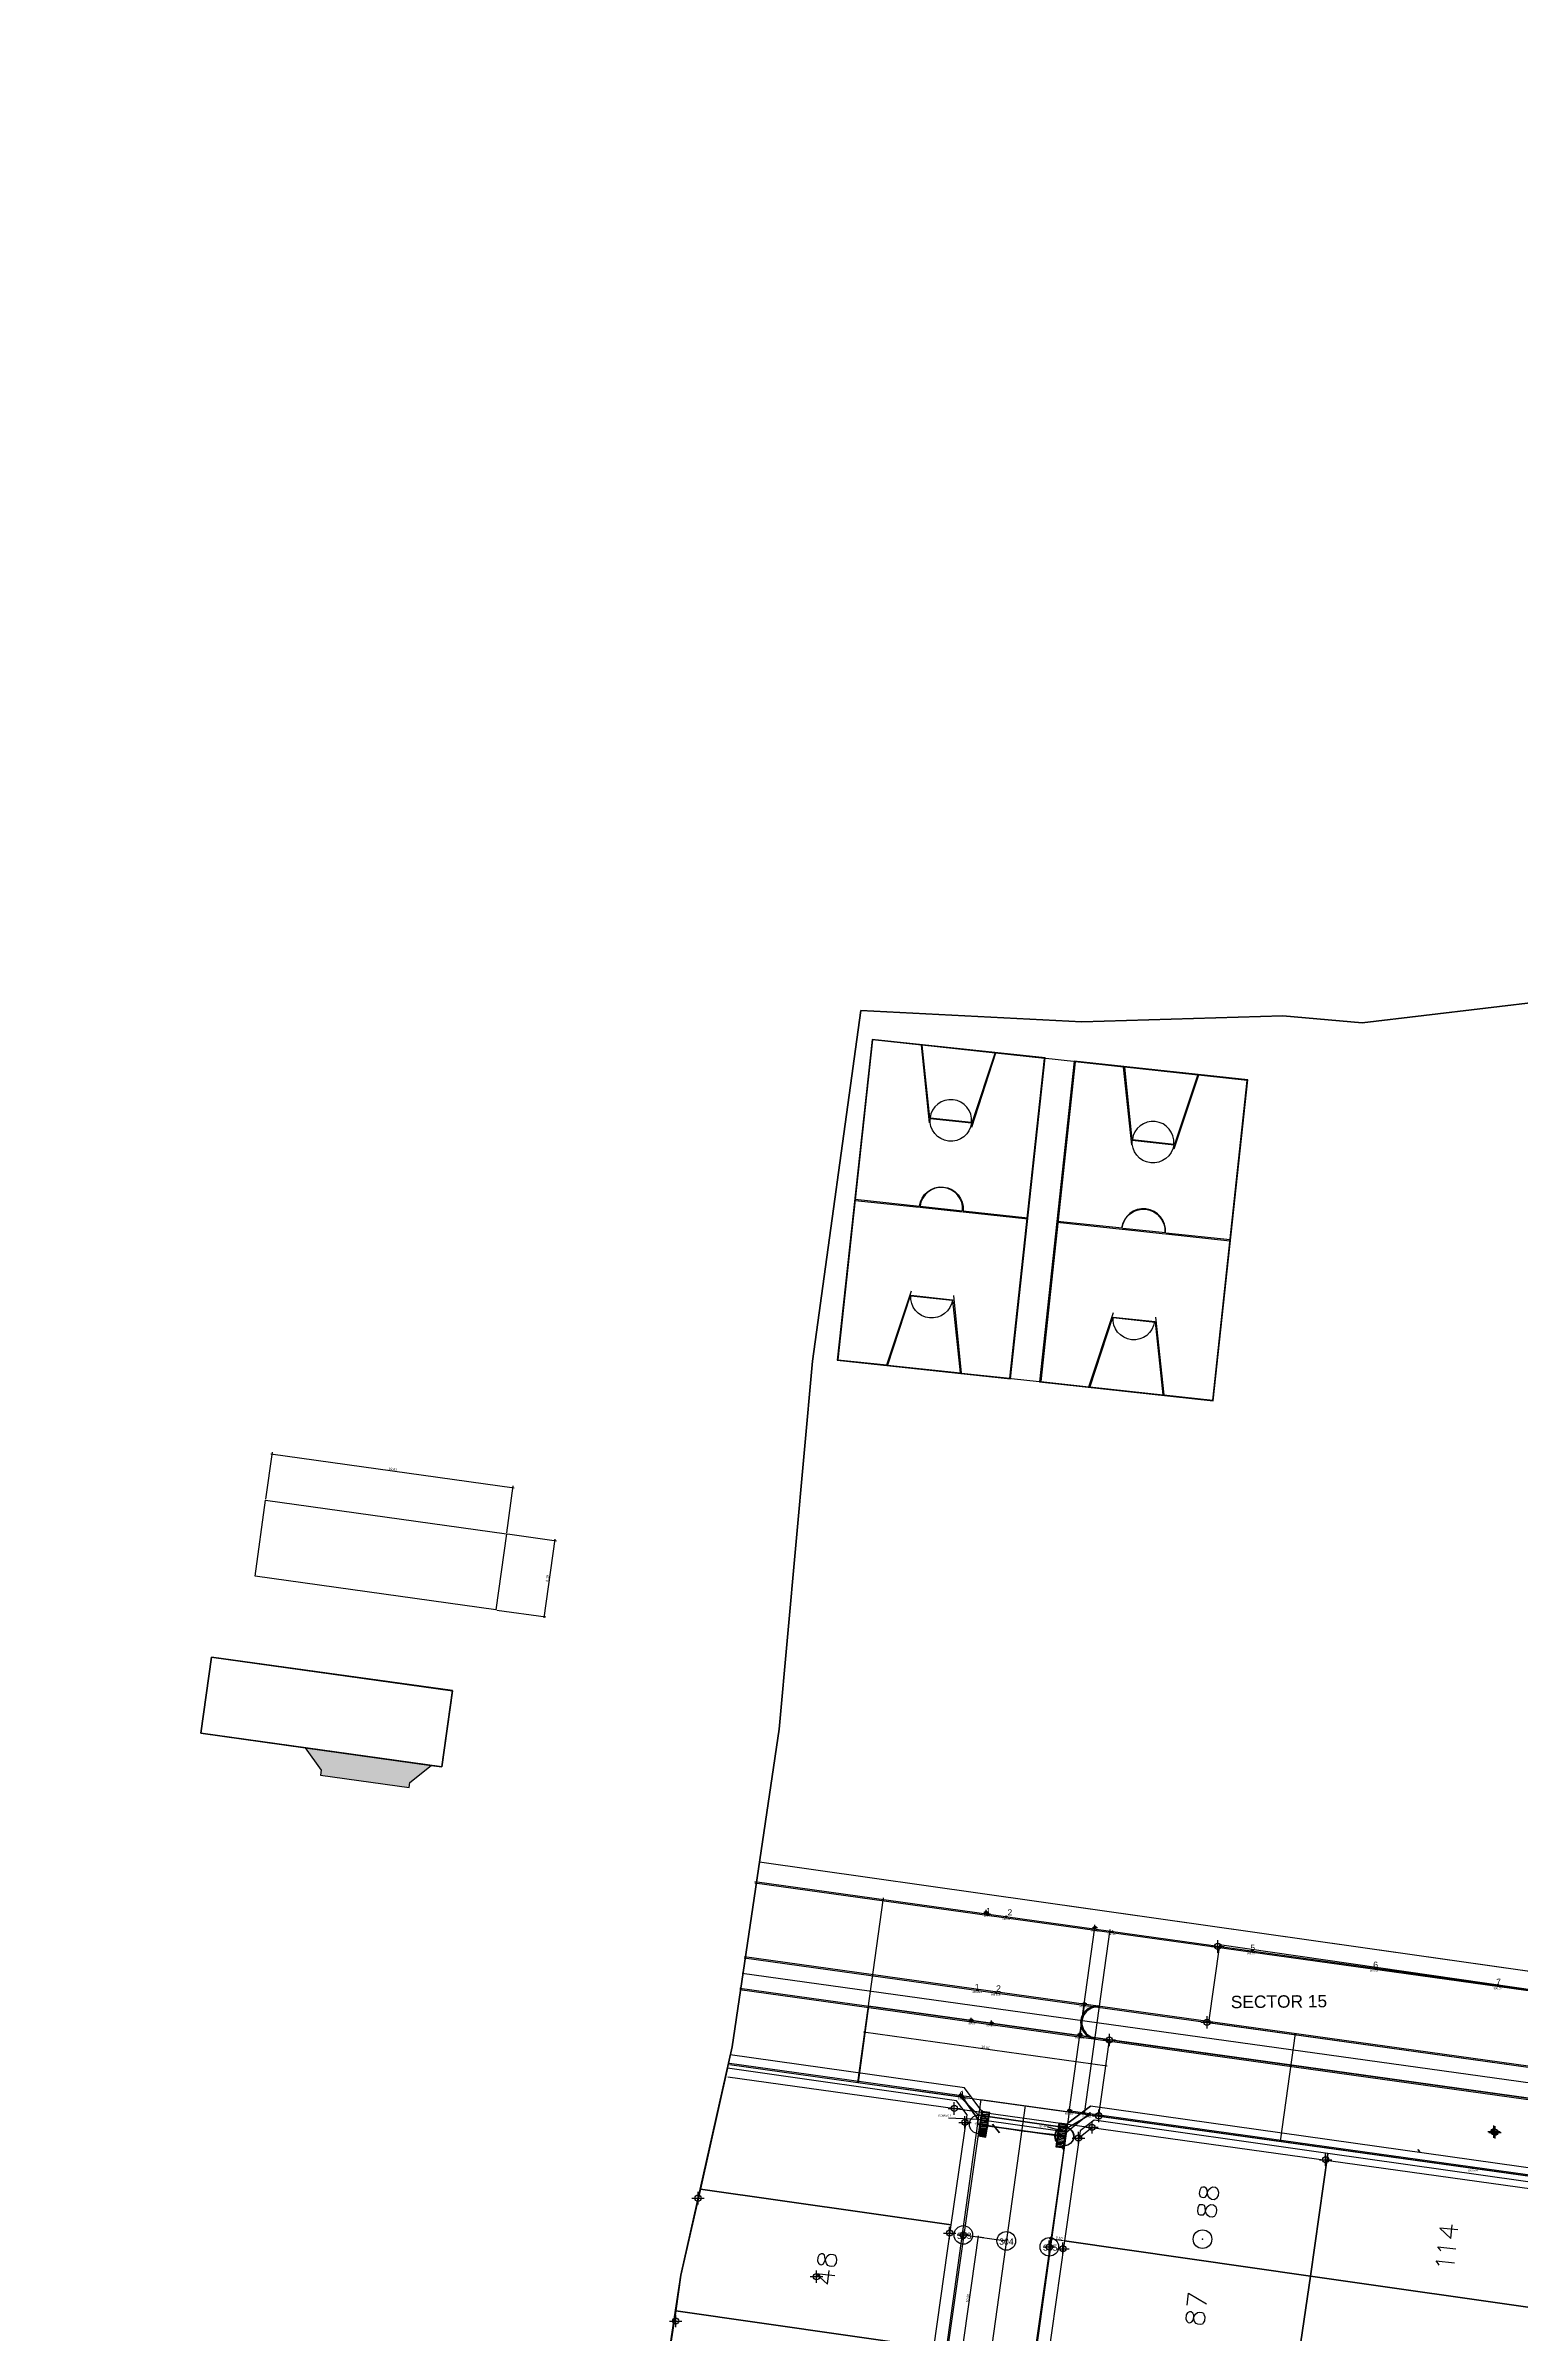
# Model space of a CAD drawing. Header units: metres. Extents: x -977055 to 805873, y -1033982 to 242021.
# Drawn here: x 734.1 to 853, y 1032.7 to 1217.1 of the extents above; entities that cross this region are included whole.
import ezdxf

# ---------------------------------------------------------------- set-up
doc = ezdxf.new("R2010")
doc.units = ezdxf.units.M
doc.header["$PDMODE"] = 32
doc.header["$PDSIZE"] = 1.5
for name, color, linetype in [('12-CONDICIONES EXISTENTES', 2, 'Continuous'), ('C-ROAD-PROF-TEXT', 11, 'Continuous'), ('linea 1', 1, 'Continuous'), ('LOTE 243', 6, 'Continuous'), ('puntos nov 7', 50, 'Continuous'), ('PUNTOS V', 4, 'Continuous'), ('V-NODE', 1, 'Continuous')]:
    doc.layers.add(name, color=color, linetype=linetype)
doc.layers.add('PDF2_area escolar', color=7, linetype='Continuous', true_color=0x989898)
doc.layers.add('PDF_Geometry', color=7, linetype='Continuous', true_color=0x797979)
doc.styles.add('CITY2', font='stylu.ttf', dxfattribs={"height": 0.2})
doc.styles.get("Standard").update_dxf_attribs({"font": 'arial.ttf'})
doc.dimstyles.new('COTAS2', dxfattribs={"dimtxt": 0.02, "dimasz": 0.1, "dimexe": 0.15, "dimexo": 0.08, "dimgap": 0.05, "dimtad": 1, "dimzin": 0, "dimdsep": 46, "dimtxsty": 'CITY2', "dimblk": 'ARCHTICK', "dimcen": 1, "dimdle": 0.1, "dimclrd": 1, "dimclre": 1, "dimclrt": 2, "dimadec": 0, "dimazin": 0, "dimtfac": 1, "dimtofl": 0, "dimtmove": 0, "dimatfit": 3, "dimldrblk": 'ARCHTICK', "dimfxl": 0.18, "dimtolj": 1, "dimtzin": 0, "dimarcsym": 0})

# ---------------------------------------------------------------- blocks, each defined once
blk = doc.blocks.new('*U274')
at = {"color": 0, "linetype": 'ByBlock', "lineweight": -2, "transparency": 16777216}
for p, q in [((-1, 0), (1, 0)), ((0, -1), (0, 1))]:
    blk.add_line(p, q, dxfattribs=at)
blk.add_circle((0, 0), 0.5, dxfattribs=at)
blk = doc.blocks.new('*U286', base_point=(796.232, 1037.37, 998.014))
at = {"layer": 'V-NODE', "color": 50, "lineweight": -2, "xscale": 0.5, "yscale": 0.5, "zscale": 0.5}
blk.add_blockref('*U274', (796.232, 1037.37, 998.014), dxfattribs=at)
blk = doc.blocks.new('*U604', base_point=(817.352, 1048.527, 997.672))
at = {"layer": 'V-NODE', "color": 50, "lineweight": -2, "xscale": 0.5, "yscale": 0.5, "zscale": 0.5}
blk.add_blockref('*U274', (817.352, 1048.527, 997.672), dxfattribs=at)
blk = doc.blocks.new('*U607', base_point=(808.195, 1049.79, 997.581))
at = {"layer": 'V-NODE', "color": 50, "lineweight": -2, "xscale": 0.5, "yscale": 0.5, "zscale": 0.5}
blk.add_blockref('*U274', (808.195, 1049.79, 997.581), dxfattribs=at)
blk = doc.blocks.new('*U610', base_point=(806.965, 1040.877, 997.925))
at = {"layer": 'V-NODE', "color": 50, "lineweight": -2, "xscale": 0.5, "yscale": 0.5, "zscale": 0.5}
blk.add_blockref('*U274', (806.965, 1040.877, 997.925), dxfattribs=at)
blk = doc.blocks.new('*U613', base_point=(816.099, 1039.616, 998.069))
at = {"layer": 'V-NODE', "color": 50, "lineweight": -2, "xscale": 0.5, "yscale": 0.5, "zscale": 0.5}
blk.add_blockref('*U274', (816.099, 1039.616, 998.069), dxfattribs=at)
blk = doc.blocks.new('*U883', base_point=(808.067, 1040.728, 997.38))
at = {"layer": 'V-NODE', "color": 50, "lineweight": -2, "xscale": 0.5, "yscale": 0.5, "zscale": 0.5}
blk.add_blockref('*U274', (808.067, 1040.728, 997.38), dxfattribs=at)
blk = doc.blocks.new('*U886', base_point=(815, 1039.765, 997.38))
at = {"layer": 'V-NODE', "color": 50, "lineweight": -2, "xscale": 0.5, "yscale": 0.5, "zscale": 0.5}
blk.add_blockref('*U274', (815, 1039.765, 997.38), dxfattribs=at)
blk = doc.blocks.new('*U1156', base_point=(837.267, 1046.782, 997.875))
at = {"layer": 'V-NODE', "color": 50, "lineweight": -2, "xscale": 0.5, "yscale": 0.5, "zscale": 0.5}
blk.add_blockref('*U274', (837.267, 1046.782, 997.875), dxfattribs=at)
blk = doc.blocks.new('*U1159', base_point=(818.441, 1049.399, 997.709))
at = {"layer": 'V-NODE', "color": 50, "lineweight": -2, "xscale": 0.5, "yscale": 0.5, "zscale": 0.5}
blk.add_blockref('*U274', (818.441, 1049.399, 997.709), dxfattribs=at)
blk = doc.blocks.new('*U1162', base_point=(807.341, 1050.917, 997.509))
at = {"layer": 'V-NODE', "color": 50, "lineweight": -2, "xscale": 0.5, "yscale": 0.5, "zscale": 0.5}
blk.add_blockref('*U274', (807.341, 1050.917, 997.509), dxfattribs=at)
blk = doc.blocks.new('*U1840', base_point=(784.883, 1033.782, 997.895))
at = {"layer": 'V-NODE', "color": 50, "lineweight": -2, "xscale": 0.5, "yscale": 0.5, "zscale": 0.5}
blk.add_blockref('*U274', (784.883, 1033.782, 997.895), dxfattribs=at)
blk = doc.blocks.new('*U1843', base_point=(786.69, 1043.69, 997.2))
at = {"layer": 'V-NODE', "color": 50, "lineweight": -2, "xscale": 0.5, "yscale": 0.5, "zscale": 0.5}
blk.add_blockref('*U274', (786.69, 1043.69, 997.2), dxfattribs=at)
blk = doc.blocks.new('base')
at = {"layer": 'PDF_Geometry', "lineweight": 25, "extrusion": (-0.000787417, 0.063364, 0.99799), "elevation": 0.03}
for points in [[(-314.36, -197.29), (-299.6, -195.68), (-292.74, -194.19), (-282.66, -192.11), (-274.48, -190.36), (-258.04, -185.15), (-248.03, -180.61), (-240.54, -177.71), (-228.64, -174.04), (-222.73, -172.71), (-217.38, -171.04), (-209.93, -169.25), (-202.16, -164.76), (-196.2, -160.28), (-195.07, -159.82), (-178.09, -157.46), (-154.3, -156.61), (-136.67, -154.61), (-124.44, -153.16), (-118.07, -151.47), (-100.79, -146.65), (-80.95, -140.97), (-73.38, -139.33), (-61.69, -135.82), (-40.5, -131.6), (-37.73, -130.87), (-17.66, -129.44), (1.31, -127.46), (21.09, -124.93), (41.01, -122.83), (47.38, -123.46), (63.59, -123.19), (81.4, -124.31), (85.64, -96.07), (88.7, -66.39), (92.81, -40.78), (97.16, -22.39), (100.6, -1.56), (102.48, 8.32), (109.69, 37.36), (117.53, 76.62), (126.22, 115.64), (131.51, 149.59), (134.68, 173.97), (136.92, 195.59), (139.96, 229.68), (141.56, 250.68), (142.61, 271.37), (143.25, 283.21), (147.07, 312.94), (152.58, 355.63), (153.55, 396.04), (150.87, 418.02), (151.78, 438.64), (150.96, 458.03), (151.78, 438.64), (150.87, 418.02), (153.55, 396.04), (152.58, 355.63), (147.07, 312.94), (143.25, 283.21), (142.61, 271.37), (141.56, 250.68), (139.96, 229.68), (136.92, 195.59), (134.68, 173.97), (131.51, 149.59), (126.22, 115.64), (117.53, 76.62), (109.69, 37.36), (102.48, 8.32), (100.6, -1.56), (97.16, -22.39), (92.81, -40.78), (88.7, -66.39), (85.64, -96.07), (81.4, -124.31), (63.59, -123.19), (47.38, -123.46), (41.01, -122.83), (21.09, -124.93), (1.31, -127.46), (-17.66, -129.44), (-37.73, -130.87), (-40.5, -131.6), (-61.69, -135.82), (-73.38, -139.33), (-80.95, -140.97), (-100.79, -146.65), (-118.07, -151.47), (-124.44, -153.16), (-136.67, -154.61), (-154.3, -156.61), (-178.09, -157.46), (-195.07, -159.82), (-196.2, -160.28), (-202.16, -164.76), (-209.93, -169.25), (-217.38, -171.04), (-222.73, -172.71), (-228.64, -174.04), (-240.54, -177.71), (-248.03, -180.61), (-258.04, -185.15), (-274.48, -190.36), (-282.66, -192.11), (-292.74, -194.19), (-299.6, -195.68), (-314.36, -197.29), (-312.18, -178.45), (-309.15, -157.9), (-306.88, -132.9), (-305.82, -118), (-298.64, -78.8), (-291.06, -45.08), (-282.25, -15.12), (-275.64, 10.47), (-270.32, 33.9), (-263.82, 63.16), (-258.15, 86.41), (-284.42, 123.89)], [(83.59, -96.15), (53.42, -92.52), (50.32, -118.29), (80.52, -121.98), (83.64, -96.11)], [(75.97, -115.17), (76.55, -121.46), (80.48, -121.93), (83.59, -96.15), (79.66, -95.68), (77.6, -101.64)], [(72.53, -115.17), (70.61, -120.74), (76.51, -121.45), (75.96, -115.59)], [(74.21, -101.23), (73.67, -94.95), (69.74, -94.48), (66.63, -120.26), (70.57, -120.73), (72.58, -114.76)], [(59.69, -113.21), (60.28, -119.49), (64.17, -119.96), (67.27, -94.18), (63.39, -93.72), (61.32, -99.68)], [(56.22, -113.21), (54.29, -118.77), (60.19, -119.48), (59.69, -113.63)], [(57.94, -99.27), (57.35, -92.99), (53.42, -92.52), (50.32, -118.29), (54.25, -118.77), (56.31, -112.8)], [(82.04, -108.99), (76.88, -108.37)], [(76.83, -108.37), (73.4, -107.95)], [(90.41, -55.7), (23.54, -45.33), (22.42, -46.17), (14.04, -106.09)], [(73.36, -107.95), (68.15, -107.32)], [(65.77, -107.03), (60.56, -106.41)], [(60.51, -106.4), (57.09, -105.99)], [(57.03, -106.07), (51.86, -105.45)], [(57.04, -105.98), (51.88, -105.36)], [(77.69, -101.24), (79.61, -95.67), (73.72, -94.96), (74.26, -100.82)], [(77.64, -101.23), (74.31, -100.83)], [(61.42, -99.28), (63.3, -93.7), (57.4, -92.99), (57.95, -98.86)], [(61.37, -99.27), (57.99, -98.86)], [(91.68, -47.88), (91.67, -47.88)], [(129.33, 446.99), (130.72, 376.63), (119.72, 267.26), (72.74, -35.35), (74.13, -37.23), (92.98, -40.15)], [(76.72, 35.81), (75.32, 37.65), (36.9, 43.63), (35.02, 42.28), (24.12, -27.82), (25.52, -29.71), (63.98, -35.64), (65.82, -34.28)], [(75.32, 37.65), (76.72, 35.81), (65.82, -34.28), (63.98, -35.64)], [(72.7, -35.25), (73.02, -33.39), (72.48, -33.28), (72.15, -35.19), (72.76, -35.17)], [(72.87, -34.25), (72.31, -34.28)], [(72.88, -34.21), (72.32, -34.23)], [(72.86, -34.3), (72.3, -34.32)], [(72.85, -34.43), (72.29, -34.46)], [(72.85, -34.39), (72.29, -34.41)], [(72.84, -34.53), (72.28, -34.55)], [(72.83, -34.62), (72.27, -34.64)], [(72.83, -34.57), (72.27, -34.6)], [(72.81, -34.71), (72.26, -34.73)], [(72.81, -34.75), (72.25, -34.78)], [(72.79, -34.89), (72.23, -34.92)], [(72.8, -34.85), (72.24, -34.87)], [(72.79, -34.94), (72.23, -34.96)], [(72.77, -35.07), (72.17, -35.09)], [(72.78, -35.03), (72.17, -35.05)], [(72.71, -35.21), (72.47, -35.22)], [(65.92, -34.2), (66.19, -32.33), (66.74, -32.4), (66.47, -34.27)], [(65.93, -34.11), (66.47, -34.22)], [(73.01, -33.48), (72.45, -33.51)], [(73.01, -33.43), (72.46, -33.46)], [(73, -33.57), (72.44, -33.55)], [(72.99, -33.66), (72.38, -33.68)], [(72.99, -33.62), (72.43, -33.64)], [(72.98, -33.75), (72.37, -33.77)], [(72.97, -33.8), (72.37, -33.82)], [(72.91, -33.89), (72.36, -33.87)], [(72.9, -33.98), (72.34, -34)], [(72.91, -33.93), (72.35, -33.96)], [(72.89, -34.07), (72.33, -34.09)], [(72.89, -34.11), (72.33, -34.14)], [(72.88, -33.37), (72.47, -33.37)], [(72.57, -33.29), (72.47, -33.32)], [(66.19, -32.38), (66.73, -32.45)], [(66.17, -32.47), (66.72, -32.58)], [(66.16, -32.61), (66.71, -32.67)], [(66.15, -32.7), (66.7, -32.77)], [(66.14, -32.79), (66.68, -32.86)], [(66.13, -32.88), (66.67, -32.99)], [(66.11, -33.02), (66.66, -33.09)], [(66.05, -33.11), (66.65, -33.18)], [(66.04, -33.2), (66.59, -33.26)], [(66.03, -33.29), (66.57, -33.4)], [(66.01, -33.43), (66.56, -33.49)], [(66, -33.52), (66.55, -33.58)], [(65.99, -33.61), (66.54, -33.67)], [(65.98, -33.7), (66.52, -33.81)], [(65.96, -33.84), (66.51, -33.9)], [(65.95, -33.93), (66.5, -33.99)], [(65.94, -34.02), (66.49, -34.09)], [(34.49, -25.27), (35.95, -25.44), (35.08, -24.6), (34.95, -25.69)], [(36.04, -22.44), (36.11, -22.59), (36.27, -22.79), (34.81, -22.62)], [(35.9, -23.58), (35.97, -23.73), (36.13, -23.94), (34.67, -23.76)], [(84.76, -22.19), (86.26, -22.37), (85.35, -21.52), (85.22, -22.62)], [(56.38, -19.47), (56.27, -20.43), (54.84, -19.56)]]:
    blk.add_lwpolyline(points, dxfattribs=at)
for points in [[(83.64, -96.11), (69.7, -94.43), (66.58, -120.3), (80.52, -121.98)], [(67.37, -94.15), (53.38, -92.46), (50.27, -118.33), (64.25, -120.02)], [(93.2, -39.07), (95.49, -29.33), (75.32, -26.2), (73.93, -35.07), (74.77, -36.2)], [(72.74, -35.3), (73.07, -33.35), (72.44, -33.23), (72.1, -35.23)], [(72.48, -33.28), (73.02, -33.39), (72.7, -35.25), (72.15, -35.19)], [(65.87, -34.24), (66.15, -32.28), (66.79, -32.36), (66.51, -34.32)], [(66.74, -32.4), (66.19, -32.33), (65.92, -34.2), (66.47, -34.27)], [(46.42, -21.7), (44.91, -31.58), (63.71, -34.49), (64.83, -33.65), (66.22, -24.78)], [(26.67, -18.62), (25.31, -27.55), (26.15, -28.67), (44.91, -31.58), (46.42, -21.7)], [(95.49, -29.33), (97.16, -22.39), (97.6, -19.52), (76.84, -16.27), (75.32, -26.2)], [(55.3, -28.47), (55.23, -28.23), (55.1, -28.17), (54.96, -28.15), (54.82, -28.18), (54.71, -28.31), (54.63, -28.58), (54.52, -28.79), (54.36, -28.91), (54.21, -28.99), (53.98, -28.96), (53.86, -28.85), (53.82, -28.8), (53.75, -28.56), (53.79, -28.29), (53.91, -28.07), (53.96, -28.03), (54.11, -27.96), (54.33, -27.98), (54.46, -28.09), (54.58, -28.25), (54.65, -28.44), (54.66, -28.77), (54.73, -28.91), (54.86, -28.98), (55, -28.99), (55.14, -28.96), (55.26, -28.75)], [(55.47, -27.05), (55.4, -26.81), (55.27, -26.75), (55.13, -26.74), (54.99, -26.76), (54.88, -26.89), (54.8, -27.16), (54.69, -27.38), (54.53, -27.5), (54.38, -27.57), (54.16, -27.55), (54.03, -27.44), (53.99, -27.39), (53.93, -27.15), (53.96, -26.87), (54.08, -26.65), (54.13, -26.61), (54.28, -26.54), (54.51, -26.57), (54.63, -26.68), (54.75, -26.83), (54.82, -27.02), (54.83, -27.35), (54.9, -27.5), (55.03, -27.56), (55.17, -27.57), (55.31, -27.55), (55.43, -27.33)], [(86.14, -23.42), (86.07, -23.23), (85.94, -23.12), (85.81, -23.1), (85.66, -23.18), (85.6, -23.31), (85.47, -23.57), (85.35, -23.79), (85.2, -23.91), (85.06, -23.94), (84.87, -23.92), (84.7, -23.85), (84.66, -23.75), (84.6, -23.52), (84.63, -23.24), (84.74, -23.07), (84.8, -22.98), (84.99, -22.96), (85.17, -22.98), (85.3, -23.04), (85.42, -23.2), (85.49, -23.44), (85.55, -23.72), (85.57, -23.86), (85.7, -23.97), (85.84, -23.99), (85.99, -23.91), (86.11, -23.7)], [(47.98, -11.82), (46.42, -21.7), (66.22, -24.78), (67.74, -14.9)], [(28.23, -8.75), (26.67, -18.62), (46.42, -21.7), (47.98, -11.82)], [(97.6, -19.52), (99.25, -9.65), (78.36, -6.39), (76.84, -16.27)], [(56.51, -18.37), (56.44, -18.18), (56.32, -18.07), (56.18, -18.05), (56.03, -18.13), (55.92, -18.25), (55.85, -18.52), (55.73, -18.74), (55.57, -18.86), (55.43, -18.89), (55.2, -18.86), (55.07, -18.8), (55.04, -18.7), (54.97, -18.51), (55, -18.19), (55.12, -18.02), (55.17, -17.93), (55.32, -17.9), (55.55, -17.93), (55.68, -17.99), (55.8, -18.14), (55.86, -18.38), (55.87, -18.66), (55.95, -18.81), (56.08, -18.92), (56.21, -18.94), (56.36, -18.86), (56.47, -18.69)]]:
    blk.add_lwpolyline(points, close=True, dxfattribs=at)
for points in [[(75.92, -115.54), (72.58, -115.13, -0.985257)], [(75.92, -115.58), (72.58, -115.18, 0.985257)], [(76.82, -108.46), (73.39, -108.04, 0.985629)], [(77.64, -101.28), (74.3, -100.87, -0.985257)]]:
    blk.add_lwpolyline(points, format="xyb", close=True, dxfattribs=at)
for points in [[(56.31, -113.17, -0.985257), (59.65, -113.58), (56.27, -113.17)], [(56.31, -113.22, 0.985257), (59.64, -113.62), (56.26, -113.21)], [(82.03, -109.09), (76.87, -108.46, -0.986001), (73.35, -108.04), (68.14, -107.41)], [(65.76, -107.12), (60.55, -106.5, -0.985629), (57.12, -106.09)], [(60.5, -106.49), (57.07, -106.08, 0.986001), (60.59, -106.5)], [(58.03, -98.91, -0.985257), (61.37, -99.32), (57.99, -98.91)]]:
    blk.add_lwpolyline(points, format="xyb", dxfattribs=at)
at = {"layer": 'PDF_Geometry', "color": 2, "lineweight": 40, "extrusion": (-0.000787417, 0.063364, 0.99799), "elevation": 0.03}
for points in [[(72.7, -35.3), (72.73, -35.39)], [(71.33, -33.56), (71.89, -34.27)], [(66.17, -32.15), (66.29, -32.3)], [(37.48, -31.61), (37.64, -31.82)]]:
    blk.add_lwpolyline(points, dxfattribs=at)
blk = doc.blocks.new('_ArchTick')
at = {"color": 0, "linetype": 'ByBlock', "const_width": 0.15}
blk.add_lwpolyline([(-0.5, -0.5), (0.5, 0.5)], dxfattribs=at)
blk = doc.blocks.new('*D3495')
at = {"layer": 'Defpoints', "color": 0, "transparency": 16777216}
for p in [(815.19, 1040.41), (815, 1039.76, 997.58), (815.1, 1039.75, 997.58)]:
    blk.add_point(p, dxfattribs=at)
at = {"layer": 'PUNTOS V', "color": 1, "lineweight": -2, "transparency": 16777216}
for p, q in [((815.09, 1040.43), (814.99, 1040.44)), ((815.19, 1040.41), (816.15, 1040.28))]:
    blk.add_line(p, q, dxfattribs=at)
at = {"layer": 'PUNTOS V', "color": 1, "linetype": 'Continuous', "lineweight": -2, "transparency": 16777216}
for p, q in [((815.01, 1039.84), (815.11, 1040.57)), ((815.11, 1039.83), (815.21, 1040.56))]:
    blk.add_line(p, q, dxfattribs=at)
at = {"layer": 'PUNTOS V', "color": 1, "lineweight": -2, "transparency": 16777216, "xscale": 0.1, "yscale": 0.1, "zscale": 0.1}
for p, rotation in [((815.09, 1040.43), 352.0910911507268), ((815.19, 1040.41), 172.0910911507267)]:
    blk.add_blockref('_ArchTick', p, dxfattribs=dict(at, rotation=rotation))
at = {"layer": 'PUNTOS V', "color": 2, "transparency": 16777216, "insert": (815.79, 1040.48), "char_height": 0.2, "attachment_point": 5, "rotation": 352.0911, "style": 'CITY2'}
blk.add_mtext('\\A1;0.10', dxfattribs=at)
blk = doc.blocks.new('*D3618')
at = {"layer": 'Defpoints', "color": 0, "transparency": 16777216}
for p in [(809.27, 1040.56), (809.8, 1040.49, 997.92), (808.42, 1030.58, 997.92)]:
    blk.add_point(p, dxfattribs=at)
at = {"layer": 'PUNTOS V', "color": 1, "lineweight": -2, "transparency": 16777216}
blk.add_line((807.88, 1030.56), (809.28, 1040.66), dxfattribs=at)
at = {"layer": 'PUNTOS V', "color": 1, "linetype": 'Continuous', "lineweight": -2, "transparency": 16777216}
for p, q in [((809.72, 1040.5), (809.12, 1040.58)), ((808.34, 1030.59), (807.74, 1030.68))]:
    blk.add_line(p, q, dxfattribs=at)
at = {"layer": 'PUNTOS V', "color": 1, "lineweight": -2, "transparency": 16777216, "xscale": 0.1, "yscale": 0.1, "zscale": 0.1}
for p, rotation in [((809.27, 1040.56), 82.0910911507743), ((807.89, 1030.66), 262.0910911507743)]:
    blk.add_blockref('_ArchTick', p, dxfattribs=dict(at, rotation=rotation))
at = {"layer": 'PUNTOS V', "color": 2, "transparency": 16777216, "insert": (808.43, 1035.63), "char_height": 0.2, "attachment_point": 5, "rotation": 82.0911, "style": 'CITY2'}
blk.add_mtext('\\A1;10.00', dxfattribs=at)
blk = doc.blocks.new('*U4553')
at = {"color": 0, "linetype": 'ByBlock', "lineweight": -2, "transparency": 16777216}
for p, q in [((-1, 0), (1, 0)), ((0, -1), (0, 1))]:
    blk.add_line(p, q, dxfattribs=at)
blk.add_circle((0, 0), 0.5, dxfattribs=at)
blk = doc.blocks.new('*U4559', base_point=(816.63, 1050.77, 996.98))
at = {"layer": 'V-NODE', "lineweight": -2, "xscale": 0.2, "yscale": 0.2, "zscale": 0.2}
blk.add_blockref('*U4553', (816.63, 1050.77, 996.98), dxfattribs=at)
blk = doc.blocks.new('*U4565', base_point=(807.865, 1051.991, 996.995))
at = {"layer": 'V-NODE', "lineweight": -2, "xscale": 0.2, "yscale": 0.2, "zscale": 0.2}
blk.add_blockref('*U4553', (807.865, 1051.991, 996.995), dxfattribs=at)
blk = doc.blocks.new('*U4568', base_point=(810.339, 1057.805, 996.856))
at = {"layer": 'V-NODE', "lineweight": -2, "xscale": 0.2, "yscale": 0.2, "zscale": 0.2}
blk.add_blockref('*U4553', (810.339, 1057.805, 996.856), dxfattribs=at)
blk = doc.blocks.new('*U4571', base_point=(808.704, 1058.033, 996.87))
at = {"layer": 'V-NODE', "lineweight": -2, "xscale": 0.2, "yscale": 0.2, "zscale": 0.2}
blk.add_blockref('*U4553', (808.704, 1058.033, 996.87), dxfattribs=at)
blk = doc.blocks.new('*U4574', base_point=(817.47, 1056.812, 996.856))
at = {"layer": 'V-NODE', "lineweight": -2, "xscale": 0.2, "yscale": 0.2, "zscale": 0.2}
blk.add_blockref('*U4553', (817.47, 1056.812, 996.856), dxfattribs=at)
blk = doc.blocks.new('*U4577', base_point=(817.483, 1056.911, 996.856))
at = {"layer": 'V-NODE', "lineweight": -2, "xscale": 0.2, "yscale": 0.2, "zscale": 0.2}
blk.add_blockref('*U4553', (817.483, 1056.911, 996.856), dxfattribs=at)
blk = doc.blocks.new('*U4589', base_point=(809.913, 1066.729, 996.7))
at = {"layer": 'V-NODE', "lineweight": -2, "xscale": 0.2, "yscale": 0.2, "zscale": 0.2}
blk.add_blockref('*U4553', (809.913, 1066.729, 996.7), dxfattribs=at)
blk = doc.blocks.new('*U4592', base_point=(818.678, 1065.508, 996.68))
at = {"layer": 'V-NODE', "lineweight": -2, "xscale": 0.2, "yscale": 0.2, "zscale": 0.2}
blk.add_blockref('*U4553', (818.678, 1065.508, 996.68), dxfattribs=at)
blk = doc.blocks.new('*U4601', base_point=(817.825, 1059.367, 996.806))
at = {"layer": 'V-NODE', "lineweight": -2, "xscale": 0.2, "yscale": 0.2, "zscale": 0.2}
blk.add_blockref('*U4553', (817.825, 1059.367, 996.806), dxfattribs=at)
blk = doc.blocks.new('*U4768')
at = {"color": 0, "linetype": 'ByBlock', "lineweight": -2, "transparency": 16777216}
for p, q in [((-1, 0), (1, 0)), ((0, -1), (0, 1))]:
    blk.add_line(p, q, dxfattribs=at)
blk.add_circle((0, 0), 0.5, dxfattribs=at)
blk = doc.blocks.new('*U4770', base_point=(818.989, 1050.325, 997.271))
at = {"layer": 'V-NODE', "color": 3, "lineweight": -2, "xscale": 0.5, "yscale": 0.5, "zscale": 0.5}
blk.add_blockref('*U4768', (818.989, 1050.325, 997.271), dxfattribs=at)
blk = doc.blocks.new('*U4771', base_point=(850.843, 1049.054, 996.879))
at = {"layer": 'V-NODE', "color": 3, "lineweight": -2, "xscale": 0.5, "yscale": 0.5, "zscale": 0.5}
blk.add_blockref('*U4768', (850.843, 1049.054, 996.879), dxfattribs=at)
blk = doc.blocks.new('*U4773', base_point=(828.582, 1063.97, 996.881))
at = {"layer": 'V-NODE', "color": 3, "lineweight": -2, "xscale": 0.5, "yscale": 0.5, "zscale": 0.5}
blk.add_blockref('*U4768', (828.582, 1063.97, 996.881), dxfattribs=at)
blk = doc.blocks.new('*U4774', base_point=(827.718, 1057.863, 996.93))
at = {"layer": 'V-NODE', "color": 3, "lineweight": -2, "xscale": 0.5, "yscale": 0.5, "zscale": 0.5}
blk.add_blockref('*U4768', (827.718, 1057.863, 996.93), dxfattribs=at)
blk = doc.blocks.new('*U4775', base_point=(819.841, 1056.436, 997.217))
at = {"layer": 'V-NODE', "color": 3, "lineweight": -2, "xscale": 0.5, "yscale": 0.5, "zscale": 0.5}
blk.add_blockref('*U4768', (819.841, 1056.436, 997.217), dxfattribs=at)
blk = doc.blocks.new('*U4776', base_point=(818.988, 1050.321, 997.256))
at = {"layer": 'V-NODE', "color": 3, "lineweight": -2, "xscale": 0.5, "yscale": 0.5, "zscale": 0.5}
blk.add_blockref('*U4768', (818.988, 1050.321, 997.256), dxfattribs=at)
blk = doc.blocks.new('*U4777', base_point=(850.928, 1048.984, 996.868))
at = {"layer": 'V-NODE', "color": 3, "lineweight": -2, "xscale": 0.5, "yscale": 0.5, "zscale": 0.5}
blk.add_blockref('*U4768', (850.928, 1048.984, 996.868), dxfattribs=at)
blk = doc.blocks.new('*D4933')
at = {"color": 1, "lineweight": -2, "transparency": 16777216}
blk.add_line((819.65, 1054.33), (800.03, 1057.06), dxfattribs=at)
at = {"color": 1, "linetype": 'Continuous', "lineweight": -2, "transparency": 16777216}
for p, q in [((800.13, 1057.03), (800.15, 1057.2)), ((819.55, 1054.33), (819.57, 1054.49))]:
    blk.add_line(p, q, dxfattribs=at)
at = {"layer": 'Defpoints', "color": 0, "transparency": 16777216}
for p in [(800.11, 1056.95, 997.2), (800.13, 1057.05), (819.53, 1054.25, 997.25)]:
    blk.add_point(p, dxfattribs=at)
at = {"color": 1, "lineweight": -2, "transparency": 16777216, "xscale": 0.1, "yscale": 0.1, "zscale": 0.1}
for p, rotation in [((800.13, 1057.05), 172.0696829134743), ((819.55, 1054.35), 352.0696829134744)]:
    blk.add_blockref('_ArchTick', p, dxfattribs=dict(at, rotation=rotation))
at = {"color": 2, "transparency": 16777216, "insert": (809.86, 1055.85), "char_height": 0.2, "attachment_point": 5, "rotation": 352.0697, "style": 'CITY2'}
blk.add_mtext('\\A1;19.61', dxfattribs=at)
blk = doc.blocks.new('*D4934')
at = {"color": 1, "linetype": 'Continuous', "lineweight": -2, "transparency": 16777216}
for p, q in [((751.84, 1100.01), (752.37, 1103.79)), ((771.26, 1097.3), (771.79, 1101.08))]:
    blk.add_line(p, q, dxfattribs=at)
at = {"color": 1, "lineweight": -2, "transparency": 16777216}
blk.add_line((752.25, 1103.66), (771.87, 1100.92), dxfattribs=at)
at = {"layer": 'Defpoints', "color": 0, "transparency": 16777216}
for p in [(771.77, 1100.93), (751.83, 1099.94, 1994.84), (771.25, 1097.22, 1994.84)]:
    blk.add_point(p, dxfattribs=at)
at = {"color": 1, "lineweight": -2, "transparency": 16777216, "xscale": 0.1, "yscale": 0.1, "zscale": 0.1}
for p, rotation in [((752.35, 1103.64), 172.0547598265291), ((771.77, 1100.93), 352.0547598265291)]:
    blk.add_blockref('_ArchTick', p, dxfattribs=dict(at, rotation=rotation))
at = {"color": 2, "transparency": 16777216, "insert": (762.08, 1102.44), "char_height": 0.2, "attachment_point": 5, "rotation": 352.0548, "style": 'CITY2'}
blk.add_mtext('\\A1;19.61', dxfattribs=at)
blk = doc.blocks.new('*D4935')
at = {"color": 1, "linetype": 'Continuous', "lineweight": -2, "transparency": 16777216}
for p, q in [((771.33, 1097.21), (775.27, 1096.66)), ((770.47, 1091.08), (774.41, 1090.53))]:
    blk.add_line(p, q, dxfattribs=at)
at = {"color": 1, "lineweight": -2, "transparency": 16777216}
blk.add_line((775.13, 1096.78), (774.25, 1090.45), dxfattribs=at)
at = {"layer": 'Defpoints', "color": 0, "transparency": 16777216}
for p in [(771.25, 1097.22, 1994.84), (770.39, 1091.09, 1994.84), (774.26, 1090.55)]:
    blk.add_point(p, dxfattribs=at)
at = {"color": 1, "lineweight": -2, "transparency": 16777216, "xscale": 0.1, "yscale": 0.1, "zscale": 0.1}
for p, rotation in [((775.12, 1096.68), 82.05475982652912), ((774.26, 1090.55), 262.0547598265291)]:
    blk.add_blockref('_ArchTick', p, dxfattribs=dict(at, rotation=rotation))
at = {"color": 2, "transparency": 16777216, "insert": (774.54, 1093.64), "char_height": 0.2, "attachment_point": 5, "rotation": 82.0548, "style": 'CITY2'}
blk.add_mtext('\\A1;6.19', dxfattribs=at)

msp = doc.modelspace()

# ---------------------------------------------------------------- hatches: boundary and pattern name
h = msp.add_hatch(color=1)
h.dxf.hatch_style = 1
h.paths.add_polyline_path([(755.0215, 1079.97625), (756.31194, 1078.16883), (756.25579, 1077.76462), (763.3873, 1076.77391), (763.45304, 1077.17706), (765.17769, 1078.56148)])

# ---------------------------------------------------------------- linework, layer by layer
at = {"color": 1}
for points, elevation in [([(751.82919, 1099.93508), (771.24948, 1097.22466), (770.39319, 1091.08923), (750.97379, 1093.79437), (751.82919, 1099.93508)], 1994.838), ([(756.25579, 1077.76462), (763.3873, 1076.77391), (763.45304, 1077.17706), (765.17769, 1078.56148), (766.03741, 1078.44172), (766.89441, 1084.58221), (747.47341, 1087.28757), (746.61801, 1081.14686), (755.0215, 1079.97625), (756.31194, 1078.16883), (756.25579, 1077.76462)], 997.419), ([(747.47341, 1087.28757), (766.89371, 1084.57715), (766.03741, 1078.44172), (746.61801, 1081.14686), (747.47341, 1087.28757)], 997.419), ([(755.0215, 1079.97625), (765.17769, 1078.56148)], 997.419), ([(799.56529, 1053.01584), (800.77665, 1061.71188)], 997.203), ([(809.20307, 1049.6336), (816.33458, 1048.64289), (816.40032, 1049.04604), (818.12497, 1050.43046), (818.98469, 1050.3107), (819.84169, 1056.45119), (800.42069, 1059.15655), (799.56529, 1053.01584), (807.96878, 1051.84523), (809.25922, 1050.03781), (809.20307, 1049.6336)], 997.419), ([(833.63631, 1048.26972), (834.84767, 1056.96575)], 997.203), ([(799.56529, 1053.01584), (807.98294, 1051.84326)], 997.203), ([(816.197, 1048.662), (809.20307, 1049.6336)], 997.419)]:
    msp.add_lwpolyline(points, dxfattribs=dict(at, elevation=elevation))
at = {"color": 6, "elevation": 998.163}
msp.add_lwpolyline([(1001.6411, 1031.262), (963.77008, 1036.55958), (956.56438, 1037.49647), (916.19142, 1043.11996), (916.19149, 1043.12045, -1), (916.53365, 1045.57673), (953.36205, 1040.44651), (954.21746, 1046.58721), (869.07453, 1058.44769), (858.611, 1059.787), (828.71241, 1064.10714), (827.83391, 1057.84181), (858.20959, 1053.61045, -1), (857.86743, 1051.15417), (857.86788, 1051.15411), (800.43381, 1059.15472), (799.57841, 1053.01401), (807.82417, 1051.86537), (809.291, 1050.371), (816.452, 1049.358), (818.23877, 1050.41461)], format="xyb", dxfattribs=at)
at = {"color": 6}
for points, elevation in [([(807.82417, 1051.86537), (809.291, 1050.371), (809.188, 1049.697), (812.729, 1049.103), (816.29, 1048.74), (816.452, 1049.358), (818.23877, 1050.41461)], 998.144), ([(807.82417, 1051.86537), (809.291, 1050.371), (809.188, 1049.697), (812.729, 1049.103), (816.29, 1048.74), (816.452, 1049.358), (818.23877, 1050.41461)], 998.163), ([(807.82417, 1051.86537), (809.291, 1050.371), (816.452, 1049.358), (818.23877, 1050.41461)], 998.163), ([(807.82417, 1051.86537), (818.23877, 1050.41461)], 998.163), ([(809.291, 1050.371), (816.452, 1049.358)], 998.163), ([(818.23877, 1050.41461), (858.20376, 1044.84745), (866.869, 1043.709), (905.327, 1038.372), (955.01601, 1031.45227)], 998.163)]:
    msp.add_lwpolyline(points, dxfattribs=dict(at, elevation=elevation))
at = {"color": 6, "elevation": 998.163}
msp.add_lwpolyline([(809.291, 1050.371), (809.188, 1049.697), (812.729, 1049.103), (816.29, 1048.74), (816.452, 1049.358)], close=True, dxfattribs=at)
at = {"layer": '12-CONDICIONES EXISTENTES', "color": 1, "linetype": 'Continuous', "elevation": 997.203}
for points in [[(791.25045, 1069.09682), (860.73248, 1059.41791)], [(791.26425, 1069.19586), (860.34, 1059.57355)], [(790.40884, 1063.05515), (858.20999, 1053.6104)], [(790.42264, 1063.1542), (858.2238, 1053.70944)], [(790.05288, 1060.49983), (857.85411, 1051.05506)], [(790.06668, 1060.59887), (857.86787, 1051.15411)], [(790.23776, 1061.82701), (858.03895, 1052.38225)], [(789.07331, 1053.46773), (856.02129, 1044.14182)], [(789.21127, 1054.45816), (808.78634, 1051.73134)], [(789.22507, 1054.55721), (808.70028, 1051.8443)], [(809.48104, 1051.63457), (856.56954, 1045.0751)], [(816.53138, 1050.75342), (856.62437, 1045.16843)]]:
    msp.add_lwpolyline(points, dxfattribs=at)
at = {"layer": '12-CONDICIONES EXISTENTES', "color": 1, "elevation": 997.254}
msp.add_lwpolyline([(818.989, 1050.321), (819.841, 1056.45128), (857.86649, 1051.1442)], dxfattribs=at)
at = {"layer": '12-CONDICIONES EXISTENTES', "color": 1}
for radius in [1.34, 1.24]:
    msp.add_arc((818.86438, 1057.8393, 997.203), radius, 82.0696829, 262.0882449, dxfattribs=at)
at = {"layer": 'linea 1', "elevation": 997.581}
for points in [[(809.48179, 1051.63995), (770.20279, 768.89443)], [(813.04755, 1051.1446), (773.76855, 768.39907)], [(816.6133, 1050.64924), (777.33431, 767.90372)], [(816.47565, 1049.65839), (816.47322, 1049.64086)], [(816.07096, 1046.74523), (804.93779, 966.60434)]]:
    msp.add_lwpolyline(points, dxfattribs=at)
at = {"layer": 'linea 1'}
for p in [(809.305, 1049.64035, 997.09), (816.23838, 1048.67716, 996.97), (808.06685, 1040.72788, 997.925), (811.532, 1040.2465, 997.925), (815.00026, 1039.76469, 997.581), (827.346, 1040.383, 1039.27)]:
    msp.add_point(p, dxfattribs=at)
at = {"layer": 'LOTE 243', "elevation": 996.782}
msp.add_lwpolyline([(816.42216, 1067.27715), (882.14281, 1057.94888)], dxfattribs=at)
at = {"layer": 'PUNTOS V', "color": 1}
for points, elevation in [([(799.57591, 1053.00874), (801.642, 1067.87586)], 997.581), ([(816.61219, 1050.6412), (818.67828, 1065.50832)], 997.581), ([(817.84143, 1050.47805), (819.90648, 1065.33764)], 997.581), ([(817.80776, 1059.24645), (817.46636, 1056.7899)], 997.581), ([(809.25922, 1050.03781), (807.86472, 1051.99098)], 997.581), ([(809.25922, 1050.03781), (806.8853, 1050.14792)], 997.581), ([(809.2097, 1050.04469), (816.40032, 1049.04604)], 997.581), ([(816.40032, 1049.04604), (818.2643, 1050.54231)], 997.672), ([(817.352, 1048.527), (818.441, 1049.399)], 997.672), ([(808.06685, 1040.72788), (811.53355, 1040.24629)], 997.925)]:
    msp.add_lwpolyline(points, dxfattribs=dict(at, elevation=elevation))
msp.add_lwpolyline([(814.85553, 1049.42567), (816.40032, 1049.04604)], dxfattribs=at)
for centre in [(810.03836, 1066.58605, 996.877), (811.52931, 1066.37877, 996.877), (818.6607, 1065.3872, 997.581), (820.09271, 1065.18826, 997.672), (831.34029, 1063.62458, 996.173), (841.24503, 1062.24759, 996.173), (809.18463, 1060.44511, 996.877), (810.67589, 1060.23795, 996.877), (851.14977, 1060.8706, 996.173), (817.80776, 1059.24645, 997.581), (808.84313, 1057.98874, 996.877), (810.3345, 1057.7814, 996.173), (817.46636, 1056.7899, 996.877), (807.86472, 1051.99098), (809.25922, 1050.03781, 997.581), (818.2643, 1050.54231, 997.581), (816.40032, 1049.04604, 997.672), (849.10081, 1046.13235, 996.173)]:
    msp.add_circle(centre, 0.05, dxfattribs=at)
at = {"layer": 'PUNTOS V', "color": 4}
msp.add_point((816.197, 1048.662, 997.419), dxfattribs=at)

# ---------------------------------------------------------------- block references
at = {"layer": 'PDF2_area escolar'}
msp.add_blockref('base', (882.736, 1016.336, 999.038), dxfattribs=at)
at = {"layer": 'puntos nov 7'}
for name, p in [('*U1162', (807.341, 1050.917, 997.509)), ('*U607', (808.195, 1049.79, 997.581)), ('*U1159', (818.441, 1049.399, 997.709)), ('*U604', (817.352, 1048.527, 997.672)), ('*U1156', (837.267, 1046.782, 997.875)), ('*U1843', (786.69, 1043.69, 997.197)), ('*U610', (806.965, 1040.877, 997.925)), ('*U883', (808.067, 1040.728, 997.38)), ('*U886', (815, 1039.765, 997.38)), ('*U613', (816.099, 1039.616, 998.069)), ('*U286', (796.232, 1037.37, 998.014)), ('*U1840', (784.883, 1033.782, 997.895))]:
    msp.add_blockref(name, p, dxfattribs=at)
at = {"layer": 'V-NODE'}
for name, p in [('*U4589', (809.913, 1066.729, 996.698)), ('*U4592', (818.678, 1065.508, 996.678)), ('*U4773', (828.582, 1063.97, 996.879)), ('*U4601', (817.825, 1059.367, 996.804)), ('*U4571', (808.704, 1058.033, 996.868)), ('*U4568', (810.339, 1057.805, 996.854)), ('*U4574', (817.47, 1056.812, 996.854)), ('*U4577', (817.483, 1056.911, 996.854)), ('*U4775', (819.841, 1056.436, 997.215)), ('*U4774', (827.718, 1057.863, 996.928)), ('*U4565', (807.865, 1051.991, 996.993)), ('*U4559', (816.63, 1050.77, 996.978)), ('*U4776', (818.988, 1050.321, 997.254)), ('*U4770', (818.989, 1050.325, 997.269)), ('*U4771', (850.843, 1049.054, 996.877)), ('*U4777', (850.928, 1048.984, 996.866))]:
    msp.add_blockref(name, p, dxfattribs=at)

# ---------------------------------------------------------------- texts
at = {"layer": 'C-ROAD-PROF-TEXT', "color": 11, "linetype": 'Continuous', "lineweight": -3, "attachment_point": 8, "rotation": 0.5711077}
for s, insert, char_height in [('{\\C2;996,70}', (810.0391, 1066.33262, 996.877), 0.15), ('{\\C2;1}', (810.10037, 1066.57813, 1993.754), 0.5), ('{\\C2;996,68}', (811.5297, 1066.0684, 996.877), 0.15), ('{\\C2;2}', (811.82328, 1066.4681, 1993.754), 0.5), ('{\\C2;996,68}', (818.67365, 1065.12823, 997.581), 0.15), ('{\\C2;996,66}', (820.02242, 1064.85953, 1995.253), 0.15), ('{\\C2;5}', (831.40143, 1063.61679, 995.378), 0.5), ('{\\C2;996,51}', (831.2472, 1063.29902), 0.15), ('{\\C2;6}', (841.30704, 1062.23967, 1993.05), 0.5), ('{\\C2;996,821}', (809.1777, 1060.20107, 1994.458), 0.15), ('{\\C2;1}', (809.18393, 1060.44542, 1993.754), 0.5), ('{\\C2;2}', (810.90684, 1060.33538, 1993.754), 0.5), ('{\\C2;996,38}', (841.18587, 1061.90162), 0.15), ('{\\C2;996,25}', (851.13424, 1060.50007), 0.15), ('{\\C2;7}', (851.21091, 1060.8628, 995.378), 0.5), ('{\\C2;996,806}', (810.67233, 1059.98542, 1994.458), 0.15), ('{\\C2;996,806}', (817.7927, 1059.03034, 1995.162), 0.15), ('{\\C2;SECTOR 15}', (833.51331, 1059.0179, 1995.253), 1), ('{\\C2;996,87}', (808.8099, 1057.67293, 997.581), 0.15), ('{\\C2;996,856}', (810.30925, 1057.49838, 997.581), 0.15), ('{\\C2;996,856}', (817.44111, 1056.50688, 998.285), 0.15), ('{\\C2;996,995}', (808.03035, 1051.60661, 997.581), 0.15), ('{\\C2;1}', (807.9894, 1051.8478, 996.877), 0.5), ('{\\C2;OCHAVO 1}', (806.56984, 1050.26527, 996.877), 0.15), ('{\\C2;997,09}', (809.30554, 1049.60704, 996.877), 0.15), ('{\\C2;OCHAVO 2}', (814.71702, 1049.40832, 996.877), 0.15), ('{\\C2;996,98}', (816.57013, 1050.38869, 997.581), 0.15), ('{\\C2;996,961}', (818.0283, 1050.17167, 1995.253), 0.15), ('{\\C2;996,554}', (849.14012, 1045.81222), 0.15)]:
    msp.add_mtext(s, dxfattribs=dict(at, insert=insert, char_height=char_height))
at = {"layer": 'linea 1', "char_height": 0.5, "attachment_point": 1}
for s, insert in [('303', (807.56365, 1040.90877, 997.925)), ('304', (810.95774, 1040.4402, 997.925)), ('305', (814.49648, 1039.95165, 997.925))]:
    msp.add_mtext_dynamic_manual_height_columns(s, width=1.32611, gutter_width=12.5, heights=[0], dxfattribs=dict(at, insert=insert))

# ---------------------------------------------------------------- dimensions: what is measured, and where the dimension line sits
at = {"color": 1}
for p1, p2, distance, picture, middle in [((751.82919, 1099.93508, 1994.838), (771.24948, 1097.22466, 1994.838), 3.74248, '*D4934', (762.0779, 1102.43868)), ((771.24948, 1097.22466, 1994.838), (770.39319, 1091.08923, 1994.838), 3.90777, '*D4935', (774.53934, 1093.63804)), ((819.53497, 1054.24933, 997.254), (800.11397, 1056.95469, 997.203), -0.097, '*D4933', (809.85906, 1055.85035))]:
    dim = msp.add_aligned_dim(p1=p1, p2=p2, distance=distance, dimstyle='COTAS2', dxfattribs=at)
    dim.commit()
    dim.dimension.update_dxf_attribs({"geometry": picture, "text_midpoint": middle})
at = {"layer": 'PUNTOS V', "color": 1}
for p1, p2, distance, picture, middle in [((808.42421, 1030.5822, 997.925), (809.8002, 1040.48708, 997.925), 0.5389, '*D3618', (808.42631, 1035.62993)), ((815.00026, 1039.76469, 997.581), (815.09931, 1039.75093, 997.581), 0.66776, '*D3495', (815.79248, 1040.48387))]:
    dim = msp.add_aligned_dim(p1=p1, p2=p2, distance=distance, dimstyle='COTAS2', dxfattribs=at)
    dim.commit()
    dim.dimension.update_dxf_attribs({"geometry": picture, "text_midpoint": middle})

doc.saveas('drawing.dxf')
